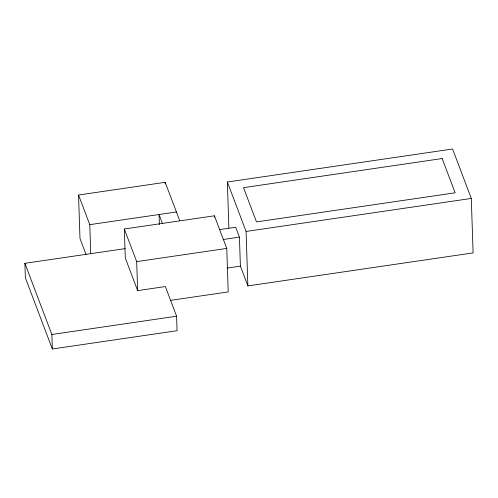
<?xml version="1.0" encoding="UTF-8"?>
<svg xmlns="http://www.w3.org/2000/svg" width="498" height="498" viewBox="0 0 498 498"><rect width="100%" height="100%" fill="white"/><g stroke="black" fill="none" stroke-linecap="round" stroke-linejoin="round"><path stroke-width="0.75" d="M86.011 254.416L79.985 238.505L78.541 195.011L165.168 182.312L179.766 220.869M228.881 228.034L227.356 182.013L452.576 149.008L471.295 198.441L473.1 252.897L247.88 285.902L240.391 266.131L239.426 237.129L235.685 227.244L219.35 229.64M78.541 195.011L89.771 224.666L176.398 211.974M125.16 248.62L24.9 263.311L25.379 277.809L52.334 348.992L177.07 330.709L176.591 316.211L165.361 286.555L137.641 290.614L125.291 257.989L124.326 228.993L214.414 215.796L226.771 248.415L228.209 291.915L170.403 300.381M227.356 182.013L246.074 231.446L471.295 198.441M223.092 239.526L239.426 237.129M124.326 228.993L136.682 261.618L226.771 248.415M227.026 268.086L240.391 266.131M24.9 263.311L51.854 334.488L176.591 316.211M162.441 223.409L159.074 214.514L159.404 224.61M246.074 231.446L247.88 285.902M214.414 215.796L214.464 217.321M165.168 182.312L165.218 183.868M136.682 261.618L137.641 290.614M89.771 224.666L90.736 253.663M51.854 334.488L52.334 348.992M442.156 158.545L243.516 187.653L256.489 221.909L455.128 192.807L442.156 158.545"/></g></svg>
